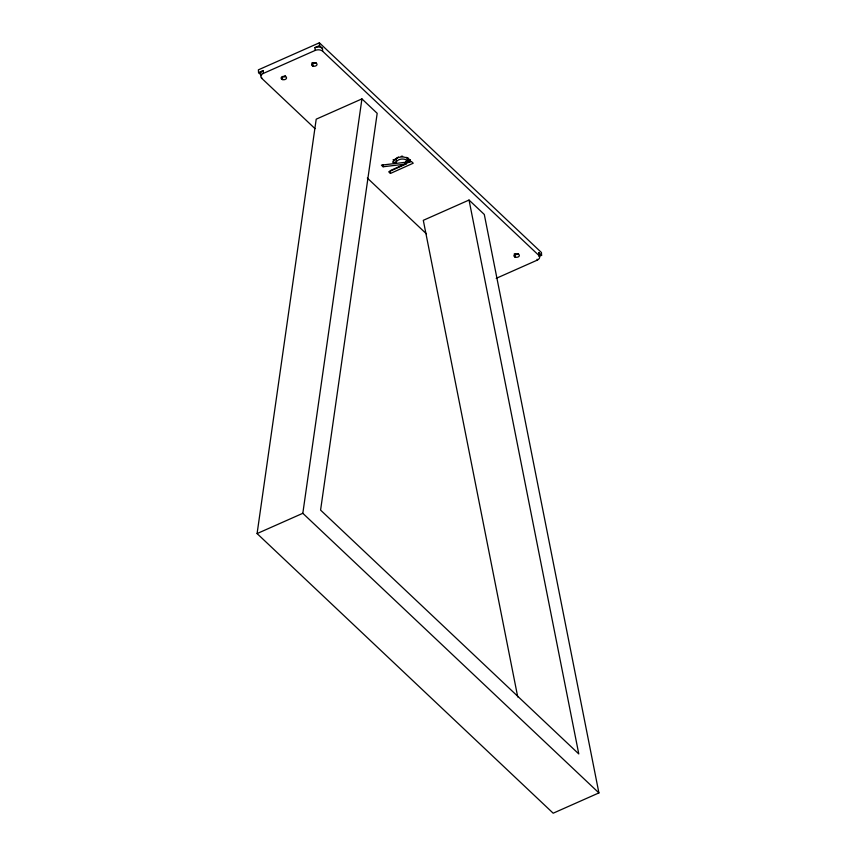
<?xml version="1.0" encoding="UTF-8"?>
<svg xmlns="http://www.w3.org/2000/svg" width="856" height="856" viewBox="0 0 856 856"><rect width="100%" height="100%" fill="white"/><g stroke="black" fill="none" stroke-linecap="round" stroke-linejoin="round"><path stroke-width="1.28" d="M469.035 200.047L484.293 214.449L598.911 792.913L553.179 813.2L257.089 533.577L316.206 119.177L361.928 98.9L377.186 113.313L320.583 510.101L578.784 753.933L469.035 200.047L423.303 220.324L517.741 696.955M598.911 792.913L302.821 513.3L361.928 98.9M410.666 161.463L390.304 170.622L390.454 173.436L413.223 163.207L411.479 161.57L381.369 165.144L383.114 166.77L405.947 164.063L405.798 161.249M405.947 164.063L388.72 171.81L390.454 173.436M539.312 256.34L541.591 255.323L541.441 252.52L319.374 42.8L258.394 69.839L258.555 72.653L261.519 75.456A5.457 3.445 -3.2 0 1 263.134 70.631L258.555 72.653M314.987 128.614L261.679 78.26A5.457 3.445 -3.2 0 1 263.284 73.445L315.115 50.45L314.955 47.636L319.523 45.614L322.487 48.407L322.648 51.221L538.788 255.345A5.457 3.445 -3.2 0 1 537.183 260.171L496.202 278.35M257.089 533.577L302.821 513.3M393.065 159.762L396.071 159.409A6.11 3.863 -3.2 0 1 398.489 157.055M393.139 161.174L393.214 162.576L396.221 162.223A6.11 3.863 -3.2 0 1 401.357 159.098A6.11 3.863 -3.2 0 1 407.542 160.885L410.441 160.671L410.388 159.73M393.214 162.576A8.442 5.339 -3.2 0 1 399.142 157.29A8.442 5.339 -3.2 0 1 408.58 159.023L410.441 160.671M538.788 255.345L538.638 252.531L541.591 255.323M367.32 178.037L426.449 233.87M537.129 259.229L537.183 260.171M515.184 254.328L515.344 257.142M408.526 158.082L408.58 159.023M407.542 160.885L407.381 158.071A6.11 3.863 -3.2 0 0 406.525 157.344M396.071 159.409L396.221 162.223M383.007 164.898L383.114 166.77M319.374 42.8L319.523 45.614M312.857 63.258L313.018 66.062M285.069 75.531L285.123 76.473M282.534 79.587L282.373 76.773A2.728 1.723 -3.2 0 0 285.711 76.28M263.134 70.631L263.284 73.445M261.626 77.329L261.679 78.26M538.638 252.531A5.457 3.445 -3.2 0 1 538.905 255.965M314.955 47.636A5.457 3.445 -3.2 0 1 322.487 48.407M518.533 253.836A2.728 1.723 -3.2 0 1 514.274 253.858M316.196 62.766A2.728 1.723 -3.2 0 1 311.948 62.777M401.197 156.284A6.11 3.863 -3.2 0 1 402.673 156.231M315.115 50.45A5.457 3.445 -3.2 0 1 322.648 51.221M514.691 256.854A2.728 1.723 -3.2 0 0 519.26 255.955A2.728 1.723 -3.2 0 0 515.965 253.932A2.728 1.723 -3.2 0 0 514.691 256.854M312.365 65.784A2.728 1.723 -3.2 0 0 316.934 64.885A2.728 1.723 -3.2 0 0 313.628 62.863A2.728 1.723 -3.2 0 0 312.365 65.784M281.881 79.298A2.728 1.723 -3.2 0 0 286.45 78.399A2.728 1.723 -3.2 0 0 283.143 76.377A2.728 1.723 -3.2 0 0 281.881 79.298"/></g></svg>
